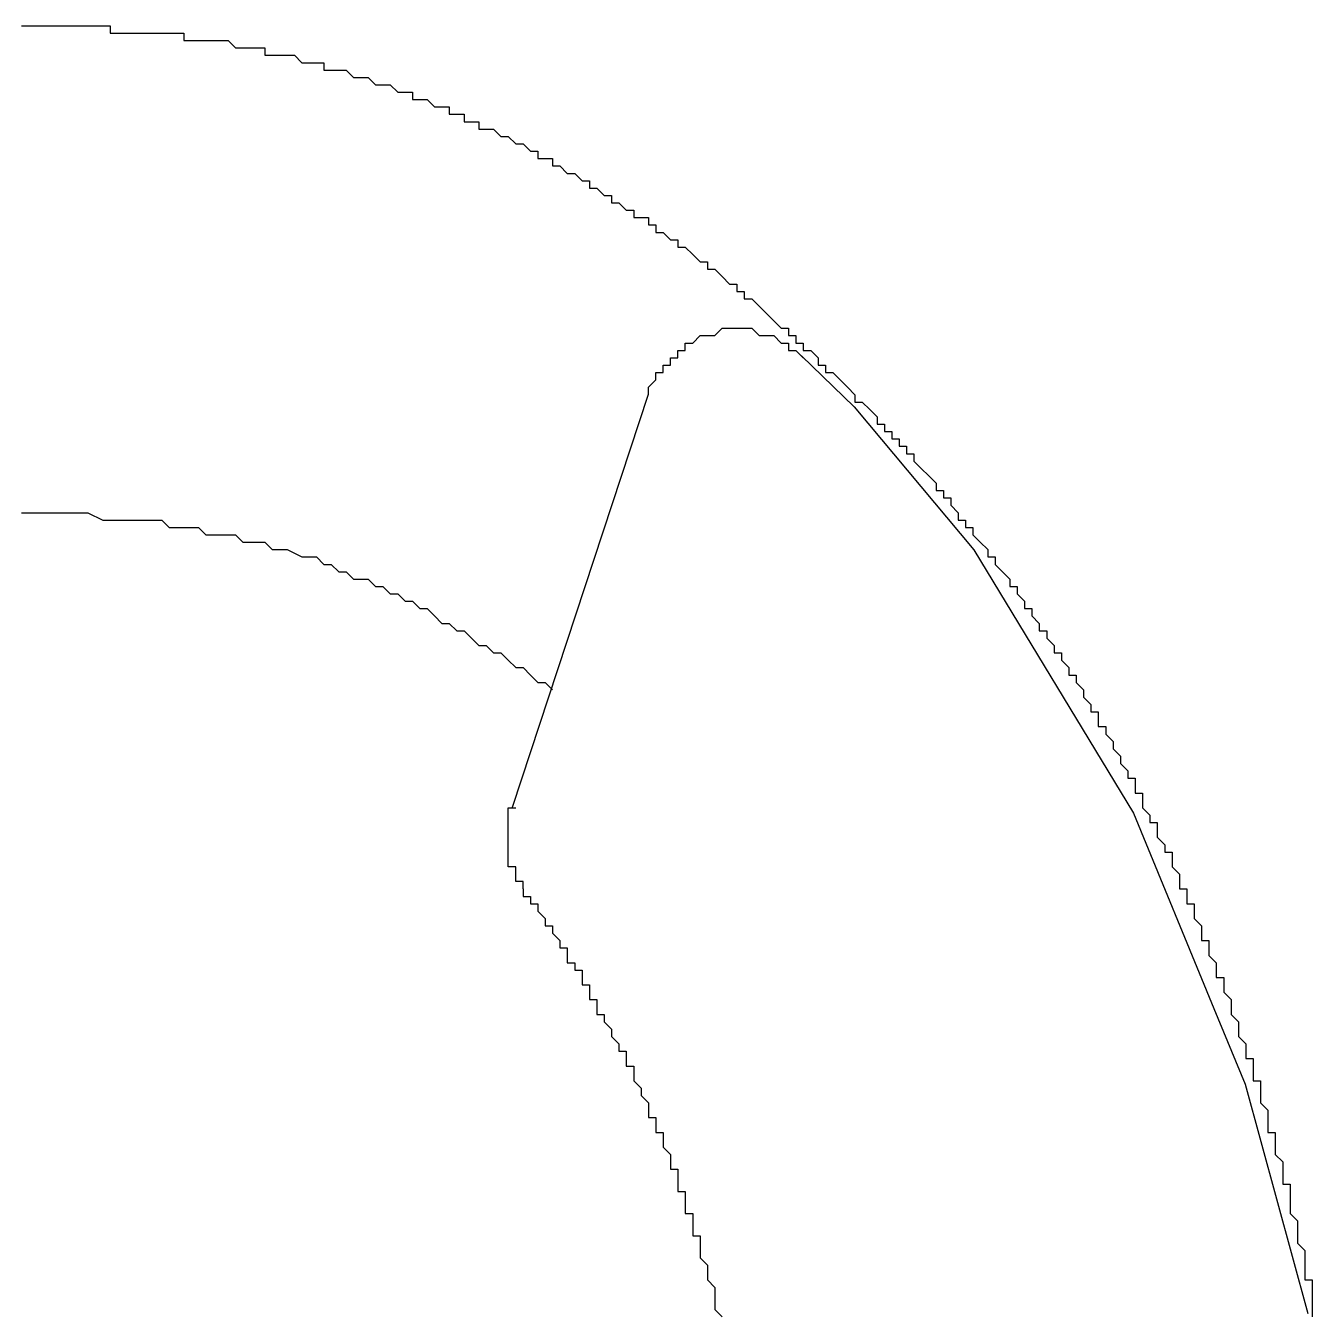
# Model space of a CAD drawing. Header units: inches. Extents: x -233729 to 737493, y -275239 to 196021.
# Drawn here: x 359122.7 to 359297.1, y -220600.3 to -220425.6 of the extents above; entities that cross this region are included whole.
import ezdxf

# ---------------------------------------------------------------- set-up
doc = ezdxf.new("R2010")
doc.units = ezdxf.units.IN
doc.header["$MEASUREMENT"] = 0
doc.layers.add('_FL_FAC_OFFICES', color=252, linetype='Continuous')
doc.layers.add('_FL_FAC_WALLS', color=252, linetype='Continuous')

# ---------------------------------------------------------------- blocks, each defined once
blk = doc.blocks.new('FL_Building')
at = {"layer": '_FL_FAC_OFFICES', "color": 0}
for p, q in [((2246127.93, -304749.85), (2246135.08, -304756.79)), ((2246107.14, -304755.1), (2246088.69, -304811.06)), ((2246135.08, -304756.79), (2246151.32, -304776.17)), ((2246151.32, -304776.17), (2246172.94, -304811.83)), ((2246172.94, -304811.83), (2246183.84, -304838.33)), ((2246183.84, -304838.33), (2246188.09, -304848.58)), ((2246188.09, -304848.58), (2246196.58, -304879.68))]:
    blk.add_line(p, q, dxfattribs=at)
for points in [[(2246022.18, -304705.12, 0), (2246023.18, -304705.12, 0), (2246024.18, -304705.12, 0), (2246024.18, -304705.12, 0), (2246025.18, -304705.12, 0), (2246025.18, -304705.12, 0), (2246026.18, -304705.12, 0)], [(2246026.18, -304705.12, 0), (2246026.18, -304705.12, 0), (2246027.18, -304705.12, 0), (2246027.18, -304705.12, 0), (2246028.18, -304705.12, 0), (2246028.18, -304705.12, 0), (2246029.18, -304705.12, 0), (2246029.18, -304705.12, 0), (2246030.18, -304705.12, 0), (2246030.18, -304705.12, 0), (2246031.18, -304705.12, 0), (2246032.18, -304705.12, 0), (2246032.18, -304705.12, 0), (2246033.18, -304705.12, 0), (2246033.18, -304705.12, 0), (2246034.18, -304705.12, 0), (2246034.18, -304706.12, 0), (2246035.18, -304706.12, 0), (2246035.18, -304706.12, 0), (2246036.18, -304706.12, 0), (2246036.18, -304706.12, 0), (2246037.18, -304706.12, 0), (2246037.18, -304706.12, 0), (2246038.18, -304706.12, 0), (2246038.18, -304706.12, 0), (2246039.18, -304706.12, 0), (2246039.18, -304706.12, 0), (2246040.18, -304706.12, 0), (2246041.18, -304706.12, 0), (2246041.18, -304706.12, 0), (2246042.18, -304706.12, 0), (2246042.18, -304706.12, 0), (2246043.18, -304706.12, 0), (2246043.18, -304706.12, 0), (2246044.18, -304706.12, 0), (2246044.18, -304707.12, 0), (2246045.18, -304707.12, 0), (2246045.18, -304707.12, 0), (2246046.18, -304707.12, 0), (2246046.18, -304707.12, 0), (2246047.18, -304707.12, 0), (2246047.18, -304707.12, 0), (2246048.18, -304707.12, 0), (2246048.18, -304707.12, 0), (2246049.18, -304707.12, 0), (2246050.18, -304707.12, 0), (2246050.18, -304707.12, 0), (2246051.18, -304708.12, 0), (2246051.18, -304708.12, 0), (2246052.18, -304708.12, 0), (2246052.18, -304708.12, 0), (2246053.18, -304708.12, 0), (2246053.18, -304708.12, 0), (2246054.18, -304708.12, 0), (2246054.18, -304708.12, 0), (2246055.18, -304708.12, 0), (2246055.18, -304709.12, 0), (2246056.18, -304709.12, 0), (2246056.18, -304709.12, 0), (2246057.18, -304709.12, 0), (2246057.18, -304709.12, 0), (2246058.18, -304709.12, 0), (2246058.18, -304709.12, 0), (2246059.18, -304709.12, 0), (2246059.18, -304709.12, 0), (2246060.18, -304710.12, 0), (2246060.18, -304710.12, 0), (2246061.18, -304710.12, 0), (2246061.18, -304710.12, 0), (2246062.18, -304710.12, 0), (2246062.18, -304710.12, 0), (2246063.18, -304710.12, 0), (2246063.18, -304711.12, 0), (2246064.18, -304711.12, 0), (2246065.18, -304711.12, 0), (2246065.18, -304711.12, 0), (2246066.18, -304711.12, 0), (2246066.18, -304711.12, 0), (2246067.18, -304712.12, 0), (2246067.18, -304712.12, 0), (2246068.18, -304712.12, 0), (2246068.18, -304712.12, 0), (2246069.18, -304712.12, 0), (2246069.18, -304712.12, 0), (2246070.18, -304713.12, 0), (2246070.18, -304713.12, 0), (2246071.18, -304713.12, 0), (2246071.18, -304713.12, 0), (2246072.18, -304713.12, 0), (2246072.18, -304713.12, 0), (2246073.18, -304714.12, 0), (2246073.18, -304714.12, 0), (2246074.18, -304714.12, 0), (2246074.18, -304714.12, 0), (2246075.18, -304714.12, 0), (2246075.18, -304715.12, 0), (2246076.18, -304715.12, 0), (2246076.18, -304715.12, 0), (2246077.18, -304715.12, 0), (2246077.18, -304715.12, 0), (2246078.18, -304716.12, 0), (2246078.18, -304716.12, 0), (2246079.18, -304716.12, 0), (2246079.18, -304716.12, 0), (2246080.18, -304716.12, 0), (2246080.18, -304717.12, 0), (2246080.18, -304717.12, 0), (2246081.18, -304717.12, 0), (2246081.18, -304717.12, 0), (2246082.18, -304717.12, 0), (2246082.18, -304718.12, 0), (2246083.18, -304718.12, 0), (2246083.18, -304718.12, 0), (2246084.18, -304718.12, 0), (2246084.18, -304719.12, 0), (2246085.18, -304719.12, 0), (2246085.18, -304719.12, 0), (2246086.18, -304719.12, 0), (2246086.18, -304719.12, 0), (2246087.18, -304720.12, 0), (2246087.18, -304720.12, 0), (2246088.18, -304720.12, 0), (2246088.18, -304720.12, 0), (2246089.18, -304721.12, 0), (2246089.18, -304721.12, 0), (2246090.18, -304721.12, 0), (2246090.18, -304721.12, 0), (2246091.18, -304722.12, 0), (2246091.18, -304722.12, 0)], [(2246026.18, -304705.12, 0), (2246026.18, -304705.12, 0), (2246027.18, -304705.12, 0), (2246027.18, -304705.12, 0), (2246028.18, -304705.12, 0), (2246028.18, -304705.12, 0), (2246029.18, -304705.12, 0), (2246029.18, -304705.12, 0), (2246030.18, -304705.12, 0), (2246030.18, -304705.12, 0), (2246031.18, -304705.12, 0), (2246032.18, -304705.12, 0), (2246032.18, -304705.12, 0), (2246033.18, -304705.12, 0), (2246033.18, -304705.12, 0), (2246034.18, -304705.12, 0), (2246034.18, -304706.12, 0), (2246035.18, -304706.12, 0), (2246035.18, -304706.12, 0), (2246036.18, -304706.12, 0), (2246036.18, -304706.12, 0), (2246037.18, -304706.12, 0), (2246037.18, -304706.12, 0), (2246038.18, -304706.12, 0), (2246038.18, -304706.12, 0), (2246039.18, -304706.12, 0), (2246039.18, -304706.12, 0), (2246040.18, -304706.12, 0), (2246041.18, -304706.12, 0), (2246041.18, -304706.12, 0), (2246042.18, -304706.12, 0), (2246042.18, -304706.12, 0), (2246043.18, -304706.12, 0), (2246043.18, -304706.12, 0), (2246044.18, -304706.12, 0), (2246044.18, -304707.12, 0), (2246045.18, -304707.12, 0), (2246045.18, -304707.12, 0), (2246046.18, -304707.12, 0), (2246046.18, -304707.12, 0), (2246047.18, -304707.12, 0), (2246047.18, -304707.12, 0), (2246048.18, -304707.12, 0), (2246048.18, -304707.12, 0), (2246049.18, -304707.12, 0), (2246050.18, -304707.12, 0), (2246050.18, -304707.12, 0), (2246051.18, -304708.12, 0), (2246051.18, -304708.12, 0), (2246052.18, -304708.12, 0), (2246052.18, -304708.12, 0), (2246053.18, -304708.12, 0), (2246053.18, -304708.12, 0), (2246054.18, -304708.12, 0), (2246054.18, -304708.12, 0), (2246055.18, -304708.12, 0), (2246055.18, -304709.12, 0), (2246056.18, -304709.12, 0), (2246056.18, -304709.12, 0), (2246057.18, -304709.12, 0), (2246057.18, -304709.12, 0), (2246058.18, -304709.12, 0), (2246058.18, -304709.12, 0), (2246059.18, -304709.12, 0), (2246059.18, -304709.12, 0), (2246060.18, -304710.12, 0), (2246060.18, -304710.12, 0), (2246061.18, -304710.12, 0), (2246061.18, -304710.12, 0), (2246062.18, -304710.12, 0), (2246062.18, -304710.12, 0), (2246063.18, -304710.12, 0), (2246063.18, -304711.12, 0), (2246064.18, -304711.12, 0), (2246065.18, -304711.12, 0), (2246065.18, -304711.12, 0), (2246066.18, -304711.12, 0), (2246066.18, -304711.12, 0), (2246067.18, -304712.12, 0), (2246067.18, -304712.12, 0), (2246068.18, -304712.12, 0), (2246068.18, -304712.12, 0), (2246069.18, -304712.12, 0), (2246069.18, -304712.12, 0), (2246070.18, -304713.12, 0), (2246070.18, -304713.12, 0), (2246071.18, -304713.12, 0), (2246071.18, -304713.12, 0), (2246072.18, -304713.12, 0), (2246072.18, -304713.12, 0), (2246073.18, -304714.12, 0), (2246073.18, -304714.12, 0), (2246074.18, -304714.12, 0), (2246074.18, -304714.12, 0), (2246075.18, -304714.12, 0), (2246075.18, -304715.12, 0), (2246076.18, -304715.12, 0), (2246076.18, -304715.12, 0), (2246077.18, -304715.12, 0), (2246077.18, -304715.12, 0), (2246078.18, -304716.12, 0), (2246078.18, -304716.12, 0), (2246079.18, -304716.12, 0), (2246079.18, -304716.12, 0), (2246080.18, -304716.12, 0), (2246080.18, -304717.12, 0), (2246080.18, -304717.12, 0), (2246081.18, -304717.12, 0), (2246081.18, -304717.12, 0), (2246082.18, -304717.12, 0), (2246082.18, -304718.12, 0), (2246083.18, -304718.12, 0), (2246083.18, -304718.12, 0), (2246084.18, -304718.12, 0), (2246084.18, -304719.12, 0), (2246085.18, -304719.12, 0), (2246085.18, -304719.12, 0), (2246086.18, -304719.12, 0), (2246086.18, -304719.12, 0), (2246087.18, -304720.12, 0), (2246087.18, -304720.12, 0), (2246088.18, -304720.12, 0), (2246088.18, -304720.12, 0), (2246089.18, -304721.12, 0), (2246089.18, -304721.12, 0), (2246090.18, -304721.12, 0), (2246090.18, -304721.12, 0), (2246091.18, -304722.12, 0), (2246091.18, -304722.12, 0)], [(2246091.18, -304722.12, 0), (2246092.18, -304722.12, 0), (2246092.18, -304723.12, 0), (2246093.18, -304723.12, 0), (2246093.18, -304723.12, 0), (2246094.18, -304723.12, 0), (2246094.18, -304724.12, 0), (2246095.18, -304724.12, 0), (2246095.18, -304724.12, 0), (2246096.18, -304725.12, 0), (2246096.18, -304725.12, 0), (2246097.18, -304725.12, 0), (2246098.18, -304726.12, 0), (2246098.18, -304726.12, 0), (2246099.18, -304726.12, 0), (2246099.18, -304727.12, 0), (2246100.18, -304727.12, 0), (2246100.18, -304727.12, 0), (2246101.18, -304728.12, 0), (2246101.18, -304728.12, 0), (2246102.18, -304728.12, 0), (2246102.18, -304729.12, 0), (2246103.18, -304729.12, 0), (2246103.18, -304729.12, 0), (2246104.18, -304730.12, 0), (2246104.18, -304730.12, 0), (2246105.18, -304730.12, 0), (2246105.18, -304731.12, 0), (2246106.18, -304731.12, 0), (2246107.18, -304731.12, 0), (2246107.18, -304732.12, 0), (2246108.18, -304732.12, 0), (2246108.18, -304733.12, 0), (2246109.18, -304733.12, 0), (2246109.18, -304733.12, 0), (2246110.18, -304734.12, 0), (2246110.18, -304734.12, 0), (2246111.18, -304734.12, 0), (2246111.18, -304735.12, 0), (2246112.18, -304735.12, 0), (2246112.18, -304735.12, 0), (2246113.18, -304736.12, 0), (2246113.18, -304736.12, 0), (2246114.18, -304737.12, 0), (2246114.18, -304737.12, 0), (2246115.18, -304737.12, 0), (2246115.18, -304738.12, 0), (2246116.18, -304738.12, 0), (2246116.18, -304738.12, 0), (2246117.18, -304739.12, 0), (2246117.18, -304739.12, 0), (2246118.18, -304740.12, 0), (2246118.18, -304740.12, 0), (2246119.18, -304740.12, 0), (2246119.18, -304741.12, 0), (2246120.18, -304741.12, 0), (2246120.18, -304742.12, 0), (2246121.18, -304742.12, 0), (2246121.18, -304742.12, 0), (2246122.18, -304743.12, 0), (2246122.18, -304743.12, 0), (2246123.18, -304744.12, 0), (2246123.18, -304744.12, 0), (2246123.18, -304744.12, 0), (2246124.18, -304745.12, 0), (2246124.18, -304745.12, 0), (2246125.18, -304746.12, 0), (2246125.18, -304746.12, 0), (2246126.18, -304746.12, 0), (2246126.18, -304747.12, 0), (2246127.18, -304747.12, 0), (2246127.18, -304748.12, 0), (2246128.18, -304748.12, 0), (2246128.18, -304749.12, 0), (2246129.18, -304749.12, 0), (2246129.18, -304749.12, 0), (2246130.18, -304750.12, 0), (2246130.18, -304750.12, 0), (2246130.18, -304751.12, 0), (2246131.18, -304751.12, 0), (2246131.18, -304752.12, 0), (2246132.18, -304752.12, 0), (2246132.18, -304752.12, 0), (2246133.18, -304753.12, 0), (2246133.18, -304753.12, 0), (2246134.18, -304754.12, 0), (2246134.18, -304754.12, 0), (2246135.18, -304755.12, 0), (2246135.18, -304755.12, 0), (2246135.18, -304756.12, 0), (2246136.18, -304756.12, 0), (2246136.18, -304756.12, 0), (2246137.18, -304757.12, 0), (2246137.18, -304757.12, 0), (2246138.18, -304758.12, 0), (2246138.18, -304758.12, 0), (2246138.18, -304759.12, 0), (2246139.18, -304759.12, 0), (2246139.18, -304760.12, 0), (2246140.18, -304760.12, 0), (2246140.18, -304761.12, 0), (2246141.18, -304761.12, 0), (2246141.18, -304761.12, 0), (2246141.18, -304762.12, 0), (2246142.18, -304762.12, 0), (2246142.18, -304763.12, 0), (2246143.18, -304763.12, 0), (2246143.18, -304764.12, 0), (2246143.18, -304764.12, 0), (2246144.18, -304765.12, 0), (2246144.18, -304765.12, 0), (2246145.18, -304766.12, 0), (2246145.18, -304766.12, 0), (2246146.18, -304767.12, 0), (2246146.18, -304767.12, 0), (2246146.18, -304768.12, 0), (2246147.18, -304768.12, 0), (2246147.18, -304769.12, 0), (2246148.18, -304769.12, 0), (2246148.18, -304770.12, 0), (2246148.18, -304770.12, 0), (2246149.18, -304771.12, 0), (2246149.18, -304771.12, 0), (2246149.18, -304772.12, 0), (2246150.18, -304772.12, 0), (2246150.18, -304773.12, 0), (2246151.18, -304773.12, 0), (2246151.18, -304774.12, 0), (2246151.18, -304774.12, 0)], [(2246091.18, -304722.12, 0), (2246092.18, -304722.12, 0), (2246092.18, -304723.12, 0), (2246093.18, -304723.12, 0), (2246093.18, -304723.12, 0), (2246094.18, -304723.12, 0), (2246094.18, -304724.12, 0), (2246095.18, -304724.12, 0), (2246095.18, -304724.12, 0), (2246096.18, -304725.12, 0), (2246096.18, -304725.12, 0), (2246097.18, -304725.12, 0), (2246098.18, -304726.12, 0), (2246098.18, -304726.12, 0), (2246099.18, -304726.12, 0), (2246099.18, -304727.12, 0), (2246100.18, -304727.12, 0), (2246100.18, -304727.12, 0), (2246101.18, -304728.12, 0), (2246101.18, -304728.12, 0), (2246102.18, -304728.12, 0), (2246102.18, -304729.12, 0), (2246103.18, -304729.12, 0), (2246103.18, -304729.12, 0), (2246104.18, -304730.12, 0), (2246104.18, -304730.12, 0), (2246105.18, -304730.12, 0), (2246105.18, -304731.12, 0), (2246106.18, -304731.12, 0), (2246107.18, -304731.12, 0), (2246107.18, -304732.12, 0), (2246108.18, -304732.12, 0), (2246108.18, -304733.12, 0), (2246109.18, -304733.12, 0), (2246109.18, -304733.12, 0), (2246110.18, -304734.12, 0), (2246110.18, -304734.12, 0), (2246111.18, -304734.12, 0), (2246111.18, -304735.12, 0), (2246112.18, -304735.12, 0), (2246112.18, -304735.12, 0), (2246113.18, -304736.12, 0), (2246113.18, -304736.12, 0), (2246114.18, -304737.12, 0), (2246114.18, -304737.12, 0), (2246115.18, -304737.12, 0), (2246115.18, -304738.12, 0), (2246116.18, -304738.12, 0), (2246116.18, -304738.12, 0), (2246117.18, -304739.12, 0), (2246117.18, -304739.12, 0), (2246118.18, -304740.12, 0), (2246118.18, -304740.12, 0), (2246119.18, -304740.12, 0), (2246119.18, -304741.12, 0), (2246120.18, -304741.12, 0), (2246120.18, -304742.12, 0), (2246121.18, -304742.12, 0), (2246121.18, -304742.12, 0), (2246122.18, -304743.12, 0), (2246122.18, -304743.12, 0), (2246123.18, -304744.12, 0), (2246123.18, -304744.12, 0), (2246123.18, -304744.12, 0), (2246124.18, -304745.12, 0), (2246124.18, -304745.12, 0), (2246125.18, -304746.12, 0), (2246125.18, -304746.12, 0), (2246126.18, -304746.12, 0), (2246126.18, -304747.12, 0), (2246127.18, -304747.12, 0), (2246127.18, -304748.12, 0), (2246128.18, -304748.12, 0), (2246128.18, -304749.12, 0), (2246129.18, -304749.12, 0), (2246129.18, -304749.12, 0), (2246130.18, -304750.12, 0), (2246130.18, -304750.12, 0), (2246130.18, -304751.12, 0), (2246131.18, -304751.12, 0), (2246131.18, -304752.12, 0), (2246132.18, -304752.12, 0), (2246132.18, -304752.12, 0), (2246133.18, -304753.12, 0), (2246133.18, -304753.12, 0), (2246134.18, -304754.12, 0), (2246134.18, -304754.12, 0), (2246135.18, -304755.12, 0), (2246135.18, -304755.12, 0), (2246135.18, -304756.12, 0), (2246136.18, -304756.12, 0), (2246136.18, -304756.12, 0), (2246137.18, -304757.12, 0), (2246137.18, -304757.12, 0), (2246138.18, -304758.12, 0), (2246138.18, -304758.12, 0), (2246138.18, -304759.12, 0), (2246139.18, -304759.12, 0), (2246139.18, -304760.12, 0), (2246140.18, -304760.12, 0), (2246140.18, -304761.12, 0), (2246141.18, -304761.12, 0), (2246141.18, -304761.12, 0), (2246141.18, -304762.12, 0), (2246142.18, -304762.12, 0), (2246142.18, -304763.12, 0), (2246143.18, -304763.12, 0), (2246143.18, -304764.12, 0), (2246143.18, -304764.12, 0), (2246144.18, -304765.12, 0), (2246144.18, -304765.12, 0), (2246145.18, -304766.12, 0), (2246145.18, -304766.12, 0), (2246146.18, -304767.12, 0), (2246146.18, -304767.12, 0), (2246146.18, -304768.12, 0), (2246147.18, -304768.12, 0), (2246147.18, -304769.12, 0), (2246148.18, -304769.12, 0), (2246148.18, -304770.12, 0), (2246148.18, -304770.12, 0), (2246149.18, -304771.12, 0), (2246149.18, -304771.12, 0), (2246149.18, -304772.12, 0), (2246150.18, -304772.12, 0), (2246150.18, -304773.12, 0), (2246151.18, -304773.12, 0), (2246151.18, -304774.12, 0), (2246151.18, -304774.12, 0)], [(2246107.18, -304755.12, 0), (2246107.18, -304755.12, 0), (2246107.18, -304755.12, 0), (2246107.18, -304754.12, 0), (2246107.18, -304754.12, 0), (2246107.18, -304754.12, 0), (2246107.18, -304754.12, 0), (2246107.18, -304754.12, 0), (2246108.18, -304753.12, 0), (2246108.18, -304753.12, 0), (2246108.18, -304753.12, 0), (2246108.18, -304753.12, 0), (2246108.18, -304753.12, 0), (2246108.18, -304753.12, 0), (2246108.18, -304752.12, 0), (2246108.18, -304752.12, 0), (2246108.18, -304752.12, 0), (2246108.18, -304752.12, 0), (2246109.18, -304752.12, 0), (2246109.18, -304752.12, 0), (2246109.18, -304751.12, 0), (2246109.18, -304751.12, 0), (2246109.18, -304751.12, 0), (2246109.18, -304751.12, 0), (2246109.18, -304751.12, 0), (2246109.18, -304751.12, 0), (2246110.18, -304751.12, 0), (2246110.18, -304750.12, 0), (2246110.18, -304750.12, 0), (2246110.18, -304750.12, 0), (2246110.18, -304750.12, 0), (2246110.18, -304750.12, 0), (2246110.18, -304750.12, 0), (2246111.18, -304750.12, 0), (2246111.18, -304749.12, 0), (2246111.18, -304749.12, 0), (2246111.18, -304749.12, 0), (2246111.18, -304749.12, 0), (2246111.18, -304749.12, 0), (2246111.18, -304749.12, 0), (2246112.18, -304749.12, 0), (2246112.18, -304749.12, 0), (2246112.18, -304748.12, 0), (2246112.18, -304748.12, 0), (2246112.18, -304748.12, 0), (2246112.18, -304748.12, 0), (2246113.18, -304748.12, 0), (2246113.18, -304748.12, 0), (2246113.18, -304748.12, 0), (2246113.18, -304748.12, 0), (2246113.18, -304748.12, 0), (2246113.18, -304748.12, 0), (2246114.18, -304747.12, 0), (2246114.18, -304747.12, 0), (2246114.18, -304747.12, 0), (2246114.18, -304747.12, 0), (2246114.18, -304747.12, 0), (2246115.18, -304747.12, 0), (2246115.18, -304747.12, 0), (2246115.18, -304747.12, 0), (2246115.18, -304747.12, 0), (2246115.18, -304747.12, 0), (2246116.18, -304747.12, 0), (2246116.18, -304747.12, 0), (2246116.18, -304747.12, 0), (2246116.18, -304747.12, 0), (2246116.18, -304747.12, 0), (2246116.18, -304747.12, 0), (2246117.18, -304746.12, 0), (2246117.18, -304746.12, 0), (2246117.18, -304746.12, 0), (2246117.18, -304746.12, 0), (2246117.18, -304746.12, 0), (2246118.18, -304746.12, 0), (2246118.18, -304746.12, 0), (2246118.18, -304746.12, 0), (2246118.18, -304746.12, 0), (2246118.18, -304746.12, 0), (2246119.18, -304746.12, 0), (2246119.18, -304746.12, 0), (2246119.18, -304746.12, 0), (2246119.18, -304746.12, 0), (2246119.18, -304746.12, 0), (2246120.18, -304746.12, 0), (2246120.18, -304746.12, 0), (2246120.18, -304746.12, 0), (2246120.18, -304746.12, 0), (2246120.18, -304746.12, 0), (2246121.18, -304746.12, 0), (2246121.18, -304746.12, 0), (2246121.18, -304746.12, 0), (2246121.18, -304746.12, 0), (2246121.18, -304746.12, 0), (2246122.18, -304747.12, 0), (2246122.18, -304747.12, 0), (2246122.18, -304747.12, 0), (2246122.18, -304747.12, 0), (2246122.18, -304747.12, 0), (2246123.18, -304747.12, 0), (2246123.18, -304747.12, 0), (2246123.18, -304747.12, 0), (2246123.18, -304747.12, 0), (2246123.18, -304747.12, 0), (2246124.18, -304747.12, 0), (2246124.18, -304747.12, 0), (2246124.18, -304747.12, 0), (2246124.18, -304747.12, 0), (2246124.18, -304747.12, 0), (2246124.18, -304747.12, 0), (2246125.18, -304748.12, 0), (2246125.18, -304748.12, 0), (2246125.18, -304748.12, 0), (2246125.18, -304748.12, 0), (2246125.18, -304748.12, 0), (2246126.18, -304748.12, 0), (2246126.18, -304748.12, 0), (2246126.18, -304748.12, 0), (2246126.18, -304748.12, 0), (2246126.18, -304748.12, 0), (2246126.18, -304749.12, 0), (2246127.18, -304749.12, 0), (2246127.18, -304749.12, 0), (2246127.18, -304749.12, 0), (2246127.18, -304749.12, 0), (2246127.18, -304749.12, 0), (2246127.18, -304749.12, 0), (2246127.18, -304749.12, 0), (2246128.18, -304750.12, 0), (2246128.18, -304750.12, 0)], [(2246022.18, -304771.12, 0), (2246023.18, -304771.12, 0), (2246025.18, -304771.12, 0), (2246026.18, -304771.12, 0), (2246027.18, -304771.12, 0), (2246028.18, -304771.12, 0), (2246029.18, -304771.12, 0), (2246030.18, -304771.12, 0), (2246031.18, -304771.12, 0), (2246033.18, -304772.12, 0), (2246034.18, -304772.12, 0), (2246035.18, -304772.12, 0), (2246036.18, -304772.12, 0), (2246037.18, -304772.12, 0), (2246038.18, -304772.12, 0), (2246039.18, -304772.12, 0), (2246041.18, -304772.12, 0), (2246042.18, -304773.12, 0), (2246043.18, -304773.12, 0), (2246044.18, -304773.12, 0), (2246045.18, -304773.12, 0), (2246046.18, -304773.12, 0), (2246047.18, -304774.12, 0), (2246048.18, -304774.12, 0), (2246050.18, -304774.12, 0), (2246051.18, -304774.12, 0), (2246052.18, -304775.12, 0), (2246053.18, -304775.12, 0), (2246054.18, -304775.12, 0), (2246055.18, -304775.12, 0), (2246056.18, -304776.12, 0), (2246057.18, -304776.12, 0), (2246058.18, -304776.12, 0), (2246060.18, -304777.12, 0), (2246061.18, -304777.12, 0), (2246062.18, -304777.12, 0), (2246063.18, -304778.12, 0), (2246064.18, -304778.12, 0), (2246065.18, -304779.12, 0), (2246066.18, -304779.12, 0), (2246067.18, -304780.12, 0), (2246068.18, -304780.12, 0), (2246069.18, -304780.12, 0), (2246070.18, -304781.12, 0), (2246071.18, -304781.12, 0), (2246072.18, -304782.12, 0), (2246073.18, -304782.12, 0), (2246074.18, -304783.12, 0), (2246075.18, -304783.12, 0), (2246076.18, -304784.12, 0), (2246077.18, -304784.12, 0), (2246078.18, -304785.12, 0), (2246079.18, -304786.12, 0), (2246080.18, -304786.12, 0), (2246081.18, -304787.12, 0), (2246082.18, -304787.12, 0), (2246083.18, -304788.12, 0), (2246084.18, -304789.12, 0), (2246085.18, -304789.12, 0), (2246086.18, -304790.12, 0), (2246087.18, -304790.12, 0), (2246088.18, -304791.12, 0), (2246089.18, -304792.12, 0), (2246090.18, -304792.12, 0), (2246091.18, -304793.12, 0), (2246092.18, -304794.12, 0), (2246093.18, -304794.12, 0), (2246094.18, -304795.12, 0)], [(2246151.18, -304774.12, 0), (2246152.18, -304775.12, 0), (2246152.18, -304775.12, 0), (2246153.18, -304776.12, 0), (2246153.18, -304776.12, 0), (2246153.18, -304777.12, 0), (2246154.18, -304777.12, 0), (2246154.18, -304778.12, 0), (2246154.18, -304778.12, 0), (2246155.18, -304779.12, 0), (2246155.18, -304779.12, 0), (2246156.18, -304780.12, 0), (2246156.18, -304780.12, 0), (2246156.18, -304781.12, 0), (2246157.18, -304781.12, 0), (2246157.18, -304782.12, 0), (2246157.18, -304782.12, 0), (2246158.18, -304783.12, 0), (2246158.18, -304784.12, 0), (2246159.18, -304784.12, 0), (2246159.18, -304785.12, 0), (2246159.18, -304785.12, 0), (2246160.18, -304786.12, 0), (2246160.18, -304786.12, 0), (2246160.18, -304787.12, 0), (2246161.18, -304787.12, 0), (2246161.18, -304788.12, 0), (2246161.18, -304788.12, 0), (2246162.18, -304789.12, 0), (2246162.18, -304790.12, 0), (2246163.18, -304790.12, 0), (2246163.18, -304791.12, 0), (2246163.18, -304791.12, 0), (2246164.18, -304792.12, 0), (2246164.18, -304792.12, 0), (2246164.18, -304793.12, 0), (2246165.18, -304793.12, 0), (2246165.18, -304794.12, 0), (2246165.18, -304794.12, 0), (2246166.18, -304795.12, 0), (2246166.18, -304796.12, 0), (2246166.18, -304796.12, 0), (2246167.18, -304797.12, 0), (2246167.18, -304797.12, 0), (2246167.18, -304798.12, 0), (2246168.18, -304798.12, 0), (2246168.18, -304799.12, 0), (2246168.18, -304800.12, 0), (2246169.18, -304800.12, 0), (2246169.18, -304801.12, 0), (2246169.18, -304801.12, 0), (2246170.18, -304802.12, 0), (2246170.18, -304802.12, 0), (2246170.18, -304803.12, 0), (2246170.18, -304803.12, 0), (2246171.18, -304804.12, 0), (2246171.18, -304805.12, 0), (2246171.18, -304805.12, 0), (2246172.18, -304806.12, 0), (2246172.18, -304806.12, 0), (2246172.18, -304807.12, 0), (2246173.18, -304807.12, 0), (2246173.18, -304808.12, 0), (2246173.18, -304809.12, 0), (2246174.18, -304809.12, 0), (2246174.18, -304810.12, 0), (2246174.18, -304810.12, 0), (2246174.18, -304811.12, 0), (2246175.18, -304812.12, 0), (2246175.18, -304812.12, 0), (2246175.18, -304813.12, 0), (2246176.18, -304813.12, 0), (2246176.18, -304814.12, 0), (2246176.18, -304814.12, 0), (2246176.18, -304815.12, 0), (2246177.18, -304816.12, 0), (2246177.18, -304816.12, 0), (2246177.18, -304817.12, 0), (2246178.18, -304817.12, 0), (2246178.18, -304818.12, 0), (2246178.18, -304819.12, 0), (2246178.18, -304819.12, 0), (2246179.18, -304820.12, 0), (2246179.18, -304820.12, 0), (2246179.18, -304821.12, 0), (2246179.18, -304822.12, 0), (2246180.18, -304822.12, 0), (2246180.18, -304823.12, 0), (2246180.18, -304823.12, 0), (2246180.18, -304824.12, 0), (2246181.18, -304824.12, 0), (2246181.18, -304825.12, 0), (2246181.18, -304826.12, 0), (2246181.18, -304826.12, 0), (2246182.18, -304827.12, 0), (2246182.18, -304827.12, 0), (2246182.18, -304828.12, 0), (2246182.18, -304829.12, 0), (2246183.18, -304829.12, 0), (2246183.18, -304830.12, 0), (2246183.18, -304830.12, 0), (2246183.18, -304831.12, 0), (2246184.18, -304832.12, 0), (2246184.18, -304832.12, 0), (2246184.18, -304833.12, 0), (2246184.18, -304834.12, 0), (2246185.18, -304834.12, 0), (2246185.18, -304835.12, 0), (2246185.18, -304835.12, 0), (2246185.18, -304836.12, 0), (2246186.18, -304837.12, 0), (2246186.18, -304837.12, 0), (2246186.18, -304838.12, 0), (2246186.18, -304838.12, 0), (2246186.18, -304839.12, 0), (2246187.18, -304840.12, 0), (2246187.18, -304840.12, 0), (2246187.18, -304841.12, 0), (2246187.18, -304841.12, 0), (2246187.18, -304842.12, 0), (2246188.18, -304843.12, 0), (2246188.18, -304843.12, 0), (2246188.18, -304844.12, 0), (2246188.18, -304845.12, 0), (2246189.18, -304845.12, 0), (2246189.18, -304846.12, 0), (2246189.18, -304846.12, 0), (2246189.18, -304847.12, 0), (2246189.18, -304848.12, 0)], [(2246151.18, -304774.12, 0), (2246152.18, -304775.12, 0), (2246152.18, -304775.12, 0), (2246153.18, -304776.12, 0), (2246153.18, -304776.12, 0), (2246153.18, -304777.12, 0), (2246154.18, -304777.12, 0), (2246154.18, -304778.12, 0), (2246154.18, -304778.12, 0), (2246155.18, -304779.12, 0), (2246155.18, -304779.12, 0), (2246156.18, -304780.12, 0), (2246156.18, -304780.12, 0), (2246156.18, -304781.12, 0), (2246157.18, -304781.12, 0), (2246157.18, -304782.12, 0), (2246157.18, -304782.12, 0), (2246158.18, -304783.12, 0), (2246158.18, -304784.12, 0), (2246159.18, -304784.12, 0), (2246159.18, -304785.12, 0), (2246159.18, -304785.12, 0), (2246160.18, -304786.12, 0), (2246160.18, -304786.12, 0), (2246160.18, -304787.12, 0), (2246161.18, -304787.12, 0), (2246161.18, -304788.12, 0), (2246161.18, -304788.12, 0), (2246162.18, -304789.12, 0), (2246162.18, -304790.12, 0), (2246163.18, -304790.12, 0), (2246163.18, -304791.12, 0), (2246163.18, -304791.12, 0), (2246164.18, -304792.12, 0), (2246164.18, -304792.12, 0), (2246164.18, -304793.12, 0), (2246165.18, -304793.12, 0), (2246165.18, -304794.12, 0), (2246165.18, -304794.12, 0), (2246166.18, -304795.12, 0), (2246166.18, -304796.12, 0), (2246166.18, -304796.12, 0), (2246167.18, -304797.12, 0), (2246167.18, -304797.12, 0), (2246167.18, -304798.12, 0), (2246168.18, -304798.12, 0), (2246168.18, -304799.12, 0), (2246168.18, -304800.12, 0), (2246169.18, -304800.12, 0), (2246169.18, -304801.12, 0), (2246169.18, -304801.12, 0), (2246170.18, -304802.12, 0), (2246170.18, -304802.12, 0), (2246170.18, -304803.12, 0), (2246170.18, -304803.12, 0), (2246171.18, -304804.12, 0), (2246171.18, -304805.12, 0), (2246171.18, -304805.12, 0), (2246172.18, -304806.12, 0), (2246172.18, -304806.12, 0), (2246172.18, -304807.12, 0), (2246173.18, -304807.12, 0), (2246173.18, -304808.12, 0), (2246173.18, -304809.12, 0), (2246174.18, -304809.12, 0), (2246174.18, -304810.12, 0), (2246174.18, -304810.12, 0), (2246174.18, -304811.12, 0), (2246175.18, -304812.12, 0), (2246175.18, -304812.12, 0), (2246175.18, -304813.12, 0), (2246176.18, -304813.12, 0), (2246176.18, -304814.12, 0), (2246176.18, -304814.12, 0), (2246176.18, -304815.12, 0), (2246177.18, -304816.12, 0), (2246177.18, -304816.12, 0), (2246177.18, -304817.12, 0), (2246178.18, -304817.12, 0), (2246178.18, -304818.12, 0), (2246178.18, -304819.12, 0), (2246178.18, -304819.12, 0), (2246179.18, -304820.12, 0), (2246179.18, -304820.12, 0), (2246179.18, -304821.12, 0), (2246179.18, -304822.12, 0), (2246180.18, -304822.12, 0), (2246180.18, -304823.12, 0), (2246180.18, -304823.12, 0), (2246180.18, -304824.12, 0), (2246181.18, -304824.12, 0), (2246181.18, -304825.12, 0), (2246181.18, -304826.12, 0), (2246181.18, -304826.12, 0), (2246182.18, -304827.12, 0), (2246182.18, -304827.12, 0), (2246182.18, -304828.12, 0), (2246182.18, -304829.12, 0), (2246183.18, -304829.12, 0), (2246183.18, -304830.12, 0), (2246183.18, -304830.12, 0), (2246183.18, -304831.12, 0), (2246184.18, -304832.12, 0), (2246184.18, -304832.12, 0), (2246184.18, -304833.12, 0), (2246184.18, -304834.12, 0), (2246185.18, -304834.12, 0), (2246185.18, -304835.12, 0), (2246185.18, -304835.12, 0), (2246185.18, -304836.12, 0), (2246186.18, -304837.12, 0), (2246186.18, -304837.12, 0), (2246186.18, -304838.12, 0), (2246186.18, -304838.12, 0), (2246186.18, -304839.12, 0), (2246187.18, -304840.12, 0), (2246187.18, -304840.12, 0), (2246187.18, -304841.12, 0), (2246187.18, -304841.12, 0), (2246187.18, -304842.12, 0), (2246188.18, -304843.12, 0), (2246188.18, -304843.12, 0), (2246188.18, -304844.12, 0), (2246188.18, -304845.12, 0), (2246189.18, -304845.12, 0), (2246189.18, -304846.12, 0), (2246189.18, -304846.12, 0), (2246189.18, -304847.12, 0), (2246189.18, -304848.12, 0)], [(2246090.18, -304822.12, 0), (2246090.18, -304822.12, 0), (2246090.18, -304822.12, 0), (2246090.18, -304822.12, 0), (2246090.18, -304822.12, 0), (2246090.18, -304822.12, 0), (2246090.18, -304822.12, 0), (2246090.18, -304822.12, 0), (2246090.18, -304822.12, 0), (2246090.18, -304822.12, 0), (2246090.18, -304822.12, 0), (2246090.18, -304821.12, 0), (2246090.18, -304821.12, 0), (2246090.18, -304821.12, 0), (2246090.18, -304821.12, 0), (2246089.18, -304821.12, 0), (2246089.18, -304821.12, 0), (2246089.18, -304821.12, 0), (2246089.18, -304821.12, 0), (2246089.18, -304821.12, 0), (2246089.18, -304821.12, 0), (2246089.18, -304821.12, 0), (2246089.18, -304821.12, 0), (2246089.18, -304820.12, 0), (2246089.18, -304820.12, 0), (2246089.18, -304820.12, 0), (2246089.18, -304820.12, 0), (2246089.18, -304820.12, 0), (2246089.18, -304820.12, 0), (2246089.18, -304820.12, 0), (2246089.18, -304820.12, 0), (2246089.18, -304820.12, 0), (2246089.18, -304820.12, 0), (2246089.18, -304820.12, 0), (2246089.18, -304820.12, 0), (2246089.18, -304819.12, 0), (2246089.18, -304819.12, 0), (2246089.18, -304819.12, 0), (2246089.18, -304819.12, 0), (2246089.18, -304819.12, 0), (2246089.18, -304819.12, 0), (2246089.18, -304819.12, 0), (2246088.18, -304819.12, 0), (2246088.18, -304819.12, 0), (2246088.18, -304819.12, 0), (2246088.18, -304819.12, 0), (2246088.18, -304818.12, 0), (2246088.18, -304818.12, 0), (2246088.18, -304818.12, 0), (2246088.18, -304818.12, 0), (2246088.18, -304818.12, 0), (2246088.18, -304818.12, 0), (2246088.18, -304818.12, 0), (2246088.18, -304818.12, 0), (2246088.18, -304818.12, 0), (2246088.18, -304818.12, 0), (2246088.18, -304818.12, 0), (2246088.18, -304817.12, 0), (2246088.18, -304817.12, 0), (2246088.18, -304817.12, 0), (2246088.18, -304817.12, 0), (2246088.18, -304817.12, 0), (2246088.18, -304817.12, 0), (2246088.18, -304817.12, 0), (2246088.18, -304817.12, 0), (2246088.18, -304817.12, 0), (2246088.18, -304817.12, 0), (2246088.18, -304817.12, 0), (2246088.18, -304816.12, 0), (2246088.18, -304816.12, 0), (2246088.18, -304816.12, 0), (2246088.18, -304816.12, 0), (2246088.18, -304816.12, 0), (2246088.18, -304816.12, 0), (2246088.18, -304816.12, 0), (2246088.18, -304816.12, 0), (2246088.18, -304816.12, 0), (2246088.18, -304816.12, 0), (2246088.18, -304816.12, 0), (2246088.18, -304815.12, 0), (2246088.18, -304815.12, 0), (2246088.18, -304815.12, 0), (2246088.18, -304815.12, 0), (2246088.18, -304815.12, 0), (2246088.18, -304815.12, 0), (2246088.18, -304815.12, 0), (2246088.18, -304815.12, 0), (2246088.18, -304815.12, 0), (2246088.18, -304815.12, 0), (2246088.18, -304814.12, 0), (2246088.18, -304814.12, 0), (2246088.18, -304814.12, 0), (2246088.18, -304814.12, 0), (2246088.18, -304814.12, 0), (2246088.18, -304814.12, 0), (2246088.18, -304814.12, 0), (2246088.18, -304814.12, 0), (2246088.18, -304814.12, 0), (2246088.18, -304814.12, 0), (2246088.18, -304814.12, 0), (2246088.18, -304813.12, 0), (2246088.18, -304813.12, 0), (2246088.18, -304813.12, 0), (2246088.18, -304813.12, 0), (2246088.18, -304813.12, 0), (2246088.18, -304813.12, 0), (2246088.18, -304813.12, 0), (2246088.18, -304813.12, 0), (2246088.18, -304813.12, 0), (2246088.18, -304813.12, 0), (2246088.18, -304813.12, 0), (2246088.18, -304812.12, 0), (2246088.18, -304812.12, 0), (2246088.18, -304812.12, 0), (2246088.18, -304812.12, 0), (2246088.18, -304812.12, 0), (2246088.18, -304812.12, 0), (2246088.18, -304812.12, 0), (2246088.18, -304812.12, 0), (2246088.18, -304812.12, 0), (2246088.18, -304812.12, 0), (2246088.18, -304812.12, 0), (2246088.18, -304811.12, 0), (2246088.18, -304811.12, 0), (2246088.18, -304811.12, 0), (2246088.18, -304811.12, 0), (2246088.18, -304811.12, 0), (2246088.18, -304811.12, 0), (2246089.18, -304811.12, 0)], [(2246090.18, -304822.12, 0), (2246090.18, -304822.12, 0), (2246090.18, -304822.12, 0), (2246090.18, -304822.12, 0), (2246090.18, -304822.12, 0), (2246090.18, -304822.12, 0), (2246090.18, -304822.12, 0), (2246090.18, -304822.12, 0), (2246090.18, -304822.12, 0), (2246090.18, -304822.12, 0), (2246090.18, -304822.12, 0), (2246090.18, -304821.12, 0), (2246090.18, -304821.12, 0), (2246090.18, -304821.12, 0), (2246090.18, -304821.12, 0), (2246089.18, -304821.12, 0), (2246089.18, -304821.12, 0), (2246089.18, -304821.12, 0), (2246089.18, -304821.12, 0), (2246089.18, -304821.12, 0), (2246089.18, -304821.12, 0), (2246089.18, -304821.12, 0), (2246089.18, -304821.12, 0), (2246089.18, -304820.12, 0), (2246089.18, -304820.12, 0), (2246089.18, -304820.12, 0), (2246089.18, -304820.12, 0), (2246089.18, -304820.12, 0), (2246089.18, -304820.12, 0), (2246089.18, -304820.12, 0), (2246089.18, -304820.12, 0), (2246089.18, -304820.12, 0), (2246089.18, -304820.12, 0), (2246089.18, -304820.12, 0), (2246089.18, -304820.12, 0), (2246089.18, -304819.12, 0), (2246089.18, -304819.12, 0), (2246089.18, -304819.12, 0), (2246089.18, -304819.12, 0), (2246089.18, -304819.12, 0), (2246089.18, -304819.12, 0), (2246089.18, -304819.12, 0), (2246088.18, -304819.12, 0), (2246088.18, -304819.12, 0), (2246088.18, -304819.12, 0), (2246088.18, -304819.12, 0), (2246088.18, -304818.12, 0), (2246088.18, -304818.12, 0), (2246088.18, -304818.12, 0), (2246088.18, -304818.12, 0), (2246088.18, -304818.12, 0), (2246088.18, -304818.12, 0), (2246088.18, -304818.12, 0), (2246088.18, -304818.12, 0), (2246088.18, -304818.12, 0), (2246088.18, -304818.12, 0), (2246088.18, -304818.12, 0), (2246088.18, -304817.12, 0), (2246088.18, -304817.12, 0), (2246088.18, -304817.12, 0), (2246088.18, -304817.12, 0), (2246088.18, -304817.12, 0), (2246088.18, -304817.12, 0), (2246088.18, -304817.12, 0), (2246088.18, -304817.12, 0), (2246088.18, -304817.12, 0), (2246088.18, -304817.12, 0), (2246088.18, -304817.12, 0), (2246088.18, -304816.12, 0), (2246088.18, -304816.12, 0), (2246088.18, -304816.12, 0), (2246088.18, -304816.12, 0), (2246088.18, -304816.12, 0), (2246088.18, -304816.12, 0), (2246088.18, -304816.12, 0), (2246088.18, -304816.12, 0), (2246088.18, -304816.12, 0), (2246088.18, -304816.12, 0), (2246088.18, -304816.12, 0), (2246088.18, -304815.12, 0), (2246088.18, -304815.12, 0), (2246088.18, -304815.12, 0), (2246088.18, -304815.12, 0), (2246088.18, -304815.12, 0), (2246088.18, -304815.12, 0), (2246088.18, -304815.12, 0), (2246088.18, -304815.12, 0), (2246088.18, -304815.12, 0), (2246088.18, -304815.12, 0), (2246088.18, -304814.12, 0), (2246088.18, -304814.12, 0), (2246088.18, -304814.12, 0), (2246088.18, -304814.12, 0), (2246088.18, -304814.12, 0), (2246088.18, -304814.12, 0), (2246088.18, -304814.12, 0), (2246088.18, -304814.12, 0), (2246088.18, -304814.12, 0), (2246088.18, -304814.12, 0), (2246088.18, -304814.12, 0), (2246088.18, -304813.12, 0), (2246088.18, -304813.12, 0), (2246088.18, -304813.12, 0), (2246088.18, -304813.12, 0), (2246088.18, -304813.12, 0), (2246088.18, -304813.12, 0), (2246088.18, -304813.12, 0), (2246088.18, -304813.12, 0), (2246088.18, -304813.12, 0), (2246088.18, -304813.12, 0), (2246088.18, -304813.12, 0), (2246088.18, -304812.12, 0), (2246088.18, -304812.12, 0), (2246088.18, -304812.12, 0), (2246088.18, -304812.12, 0), (2246088.18, -304812.12, 0), (2246088.18, -304812.12, 0), (2246088.18, -304812.12, 0), (2246088.18, -304812.12, 0), (2246088.18, -304812.12, 0), (2246088.18, -304812.12, 0), (2246088.18, -304812.12, 0), (2246088.18, -304811.12, 0), (2246088.18, -304811.12, 0), (2246088.18, -304811.12, 0), (2246088.18, -304811.12, 0), (2246088.18, -304811.12, 0), (2246088.18, -304811.12, 0), (2246089.18, -304811.12, 0)], [(2246090.18, -304822.12, 0), (2246090.18, -304823.12, 0), (2246091.18, -304823.12, 0), (2246091.18, -304823.12, 0), (2246091.18, -304824.12, 0), (2246091.18, -304824.12, 0), (2246092.18, -304824.12, 0), (2246092.18, -304825.12, 0), (2246092.18, -304825.12, 0), (2246092.18, -304825.12, 0), (2246093.18, -304826.12, 0), (2246093.18, -304826.12, 0), (2246093.18, -304826.12, 0), (2246093.18, -304827.12, 0), (2246094.18, -304827.12, 0), (2246094.18, -304827.12, 0), (2246094.18, -304828.12, 0), (2246094.18, -304828.12, 0), (2246094.18, -304828.12, 0), (2246095.18, -304829.12, 0), (2246095.18, -304829.12, 0), (2246095.18, -304830.12, 0), (2246095.18, -304830.12, 0), (2246096.18, -304830.12, 0), (2246096.18, -304831.12, 0), (2246096.18, -304831.12, 0), (2246096.18, -304831.12, 0), (2246096.18, -304832.12, 0), (2246097.18, -304832.12, 0), (2246097.18, -304832.12, 0), (2246097.18, -304833.12, 0), (2246097.18, -304833.12, 0), (2246098.18, -304833.12, 0), (2246098.18, -304834.12, 0), (2246098.18, -304834.12, 0), (2246098.18, -304835.12, 0), (2246098.18, -304835.12, 0), (2246099.18, -304835.12, 0), (2246099.18, -304836.12, 0), (2246099.18, -304836.12, 0), (2246099.18, -304836.12, 0), (2246099.18, -304837.12, 0), (2246100.18, -304837.12, 0), (2246100.18, -304837.12, 0), (2246100.18, -304838.12, 0), (2246100.18, -304838.12, 0), (2246100.18, -304839.12, 0), (2246101.18, -304839.12, 0), (2246101.18, -304839.12, 0), (2246101.18, -304840.12, 0), (2246101.18, -304840.12, 0), (2246101.18, -304840.12, 0), (2246102.18, -304841.12, 0), (2246102.18, -304841.12, 0), (2246102.18, -304841.12, 0), (2246102.18, -304842.12, 0), (2246102.18, -304842.12, 0), (2246103.18, -304843.12, 0), (2246103.18, -304843.12, 0), (2246103.18, -304843.12, 0), (2246103.18, -304844.12, 0), (2246103.18, -304844.12, 0), (2246104.18, -304844.12, 0), (2246104.18, -304845.12, 0), (2246104.18, -304845.12, 0), (2246104.18, -304846.12, 0), (2246104.18, -304846.12, 0), (2246105.18, -304846.12, 0), (2246105.18, -304847.12, 0), (2246105.18, -304847.12, 0), (2246105.18, -304847.12, 0), (2246105.18, -304848.12, 0), (2246105.18, -304848.12, 0), (2246106.18, -304849.12, 0), (2246106.18, -304849.12, 0), (2246106.18, -304849.12, 0), (2246106.18, -304850.12, 0), (2246106.18, -304850.12, 0), (2246106.18, -304850.12, 0), (2246107.18, -304851.12, 0), (2246107.18, -304851.12, 0), (2246107.18, -304852.12, 0), (2246107.18, -304852.12, 0), (2246107.18, -304852.12, 0), (2246107.18, -304853.12, 0), (2246108.18, -304853.12, 0), (2246108.18, -304854.12, 0), (2246108.18, -304854.12, 0), (2246108.18, -304854.12, 0), (2246108.18, -304855.12, 0), (2246108.18, -304855.12, 0), (2246109.18, -304855.12, 0), (2246109.18, -304856.12, 0), (2246109.18, -304856.12, 0), (2246109.18, -304857.12, 0), (2246109.18, -304857.12, 0), (2246109.18, -304857.12, 0), (2246110.18, -304858.12, 0), (2246110.18, -304858.12, 0), (2246110.18, -304859.12, 0), (2246110.18, -304859.12, 0), (2246110.18, -304859.12, 0), (2246110.18, -304860.12, 0), (2246110.18, -304860.12, 0), (2246111.18, -304860.12, 0), (2246111.18, -304861.12, 0), (2246111.18, -304861.12, 0), (2246111.18, -304862.12, 0), (2246111.18, -304862.12, 0), (2246111.18, -304862.12, 0), (2246111.18, -304863.12, 0), (2246112.18, -304863.12, 0), (2246112.18, -304864.12, 0), (2246112.18, -304864.12, 0), (2246112.18, -304864.12, 0), (2246112.18, -304865.12, 0), (2246112.18, -304865.12, 0), (2246112.18, -304866.12, 0), (2246113.18, -304866.12, 0), (2246113.18, -304866.12, 0), (2246113.18, -304867.12, 0), (2246113.18, -304867.12, 0), (2246113.18, -304868.12, 0), (2246113.18, -304868.12, 0), (2246113.18, -304868.12, 0), (2246113.18, -304869.12, 0), (2246114.18, -304869.12, 0), (2246114.18, -304870.12, 0), (2246114.18, -304870.12, 0)], [(2246189.18, -304848.12, 0), (2246190.18, -304848.12, 0), (2246190.18, -304849.12, 0), (2246190.18, -304850.12, 0), (2246190.18, -304850.12, 0), (2246190.18, -304851.12, 0), (2246191.18, -304852.12, 0), (2246191.18, -304853.12, 0), (2246191.18, -304853.12, 0), (2246191.18, -304854.12, 0), (2246191.18, -304855.12, 0), (2246192.18, -304855.12, 0), (2246192.18, -304856.12, 0), (2246192.18, -304857.12, 0), (2246192.18, -304857.12, 0), (2246192.18, -304858.12, 0), (2246193.18, -304859.12, 0), (2246193.18, -304860.12, 0), (2246193.18, -304860.12, 0), (2246193.18, -304861.12, 0), (2246193.18, -304862.12, 0), (2246194.18, -304862.12, 0), (2246194.18, -304863.12, 0), (2246194.18, -304864.12, 0), (2246194.18, -304865.12, 0), (2246194.18, -304865.12, 0), (2246194.18, -304866.12, 0), (2246195.18, -304867.12, 0), (2246195.18, -304867.12, 0), (2246195.18, -304868.12, 0), (2246195.18, -304869.12, 0), (2246195.18, -304870.12, 0), (2246195.18, -304870.12, 0), (2246196.18, -304871.12, 0), (2246196.18, -304872.12, 0), (2246196.18, -304872.12, 0), (2246196.18, -304873.12, 0), (2246196.18, -304874.12, 0), (2246196.18, -304875.12, 0), (2246197.18, -304875.12, 0), (2246197.18, -304876.12, 0), (2246197.18, -304877.12, 0), (2246197.18, -304877.12, 0), (2246197.18, -304878.12, 0), (2246197.18, -304879.12, 0), (2246197.18, -304880.12, 0)], [(2246189.18, -304848.12, 0), (2246190.18, -304848.12, 0), (2246190.18, -304849.12, 0), (2246190.18, -304850.12, 0), (2246190.18, -304850.12, 0), (2246190.18, -304851.12, 0), (2246191.18, -304852.12, 0), (2246191.18, -304853.12, 0), (2246191.18, -304853.12, 0), (2246191.18, -304854.12, 0), (2246191.18, -304855.12, 0), (2246192.18, -304855.12, 0), (2246192.18, -304856.12, 0), (2246192.18, -304857.12, 0), (2246192.18, -304857.12, 0), (2246192.18, -304858.12, 0), (2246193.18, -304859.12, 0), (2246193.18, -304860.12, 0), (2246193.18, -304860.12, 0), (2246193.18, -304861.12, 0), (2246193.18, -304862.12, 0), (2246194.18, -304862.12, 0), (2246194.18, -304863.12, 0), (2246194.18, -304864.12, 0), (2246194.18, -304865.12, 0), (2246194.18, -304865.12, 0), (2246194.18, -304866.12, 0), (2246195.18, -304867.12, 0), (2246195.18, -304867.12, 0), (2246195.18, -304868.12, 0), (2246195.18, -304869.12, 0), (2246195.18, -304870.12, 0), (2246195.18, -304870.12, 0), (2246196.18, -304871.12, 0), (2246196.18, -304872.12, 0), (2246196.18, -304872.12, 0), (2246196.18, -304873.12, 0), (2246196.18, -304874.12, 0), (2246196.18, -304875.12, 0), (2246197.18, -304875.12, 0), (2246197.18, -304876.12, 0), (2246197.18, -304877.12, 0), (2246197.18, -304877.12, 0), (2246197.18, -304878.12, 0), (2246197.18, -304879.12, 0), (2246197.18, -304880.12, 0)], [(2246114.18, -304870.12, 0), (2246114.18, -304871.12, 0), (2246114.18, -304871.12, 0), (2246114.18, -304872.12, 0), (2246114.18, -304872.12, 0), (2246115.18, -304873.12, 0), (2246115.18, -304873.12, 0), (2246115.18, -304874.12, 0), (2246115.18, -304874.12, 0), (2246115.18, -304875.12, 0), (2246115.18, -304875.12, 0), (2246116.18, -304876.12, 0), (2246116.18, -304876.12, 0), (2246116.18, -304877.12, 0), (2246116.18, -304877.12, 0), (2246116.18, -304878.12, 0), (2246116.18, -304879.12, 0), (2246116.18, -304879.12, 0), (2246117.18, -304880.12, 0)]]:
    blk.add_polyline3d(points, dxfattribs=at)
blk = doc.blocks.new('A$C667968a6')
at = {"layer": '_FL_FAC_WALLS', "linetype": 'Continuous', "lineweight": -3}
blk.add_blockref('FL_Building', (-2249813.75, 156686.16), dxfattribs=at)

msp = doc.modelspace()

# ---------------------------------------------------------------- block references
msp.add_blockref('A$C667968a6', (362913.6874, -72406.61113, -162219.4368))

doc.saveas('drawing.dxf')
